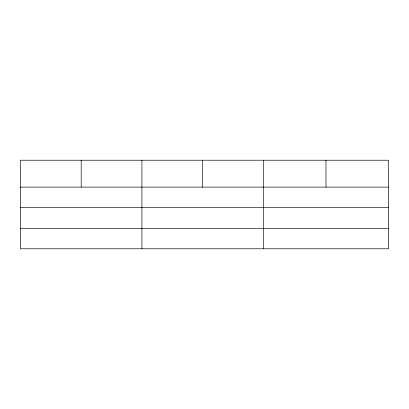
<?xml version="1.0" encoding="UTF-8"?>
<svg xmlns="http://www.w3.org/2000/svg" width="409" height="409" viewBox="0 0 409 409"><rect width="100%" height="100%" fill="white"/><g stroke="black" fill="none" stroke-linecap="round" stroke-linejoin="round"><path stroke-width="0.61" d="M388.55 207.465L388.55 160.226L20.45 160.226L20.45 248.774L388.55 248.774L388.55 207.465L20.45 207.465M20.45 187.112L388.55 187.112M20.45 228.427L388.55 228.427M325.973 160.226L325.973 187.112M263.396 160.226L263.396 248.774M202.659 160.226L202.659 187.112M141.923 160.226L141.923 248.774M81.187 160.226L81.187 187.112"/></g></svg>
